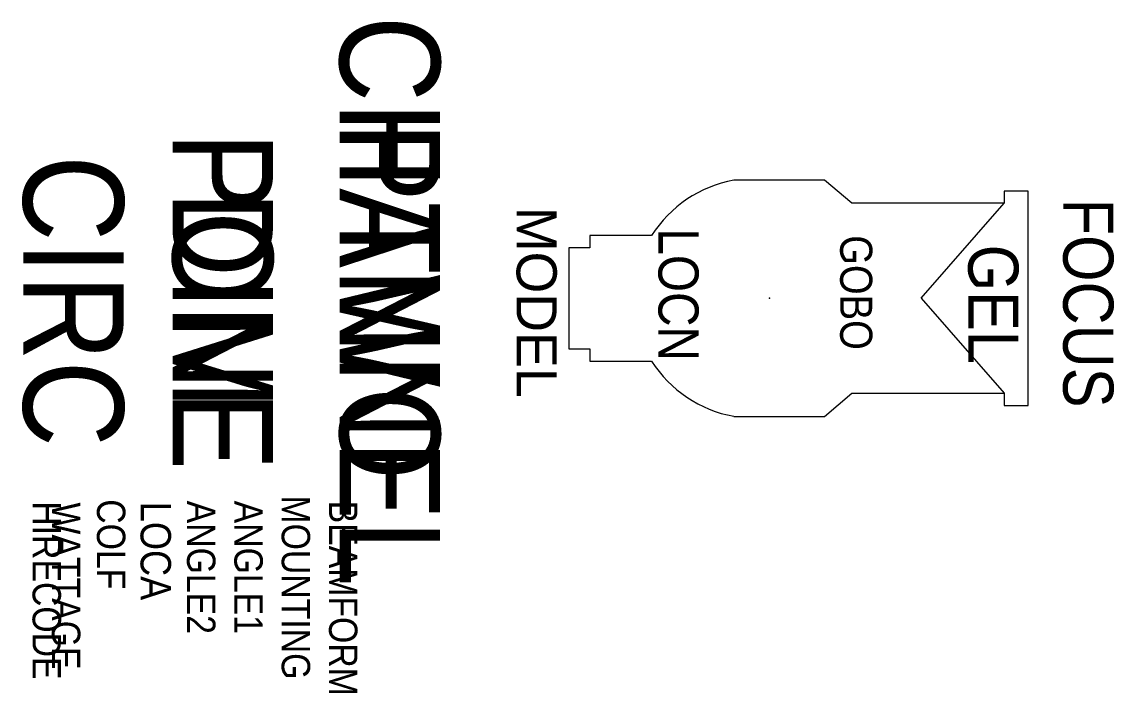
# Model space of a CAD drawing. Extents: x 1918 to 3007, y -2158 to -1488.
import ezdxf
from ezdxf.enums import TextEntityAlignment as Align

# ---------------------------------------------------------------- set-up
doc = ezdxf.new("R2010")
doc.units = 0
doc.header["$MEASUREMENT"] = 0
doc.layers.get('0').update_dxf_attribs({"linetype": 'CONTINUOUS'})
for name, color, linetype in [('CHANNEL', 3, 'CONTINUOUS'), ('CIRC', 6, 'CONTINUOUS'), ('DIMMER', 4, 'CONTINUOUS'), ('FOCUS', 2, 'CONTINUOUS'), ('GEL', 1, 'CONTINUOUS'), ('LANTERNS', 4, 'CONTINUOUS'), ('LOCATION', 7, 'CONTINUOUS'), ('MODEL', 6, 'CONTINUOUS'), ('PATCH', 5, 'CONTINUOUS'), ('PATCH2', 5, 'CONTINUOUS')]:
    doc.layers.add(name, color=color, linetype=linetype)

msp = doc.modelspace()

# ---------------------------------------------------------------- linework, layer by layer
at = {"color": 7, "linetype": 'CONTINUOUS'}
for p, q in [((2718.1, -1646.4), (2627.7, -1646.4)), ((2745.4, -1669.4), (2718.1, -1646.4)), ((2921.1, -1657.4), (2897.4, -1657.4)), ((2897.4, -1657.4), (2897.4, -1669.4)), ((2921.1, -1870.9), (2921.1, -1657.4)), ((2897.4, -1669.4), (2745.4, -1669.4)), ((2484.3, -1701.5), (2484.3, -1713.7)), ((2545.8, -1701.5), (2484.3, -1701.5)), ((2484.3, -1713.7), (2463.3, -1713.7)), ((2463.3, -1713.7), (2463.3, -1814.6)), ((2463.3, -1814.6), (2484.3, -1814.6)), ((2484.3, -1814.6), (2484.3, -1826.8)), ((2484.3, -1826.8), (2545.8, -1826.8)), ((2718.1, -1881.9), (2745.4, -1858.8)), ((2745.4, -1858.8), (2897.4, -1858.8)), ((2897.4, -1858.8), (2897.4, -1870.9)), ((2897.4, -1870.9), (2921.1, -1870.9)), ((2627.7, -1881.9), (2718.1, -1881.9))]:
    msp.add_line(p, q, dxfattribs=at)
for q in [(2897.4, -1669.4), (2897.4, -1858.8)]:
    msp.add_line((2814.4, -1764.1), q)
for centre, start, end in [((2649.8, -1767.7), 100.3431, 147.5257), ((2649.8, -1760.5), 212.4763, 259.6564)]:
    msp.add_arc(centre, 123.3, start, end, dxfattribs=at)
msp.add_point((2663.5, -1764.1), dxfattribs=at)

# ---------------------------------------------------------------- texts
at = {"layer": 'CHANNEL', "width": 0.89}
msp.add_attdef('CHANNEL', text='', height=100, rotation=270, dxfattribs=at).set_placement((2234.9, -1766.8), align=Align.CENTER)
at = {"layer": 'CIRC', "width": 0.89}
msp.add_attdef('CIRC', text='', height=100, rotation=270, dxfattribs=at).set_placement((1919.4, -1766.8), align=Align.CENTER)
at = {"layer": 'DIMMER', "width": 0.89}
msp.add_attdef('DIM', text='', height=100, rotation=270, dxfattribs=at).set_placement((2068.3, -1766), align=Align.CENTER)
at = {"layer": 'FOCUS', "color": 30, "width": 0.89}
msp.add_attdef('FOCUS', text='', height=50, rotation=270, dxfattribs=at).set_placement((2956.2, -1768.9), align=Align.CENTER)
at = {"layer": 'GEL', "width": 0.89}
for tag, height, p in [('GOBO', 32, (2733.8, -1758.4)), ('GEL', 50, (2861.5, -1770.2))]:
    msp.add_attdef(tag, text='', height=height, rotation=270, dxfattribs=at).set_placement(p, align=Align.CENTER)
at = {"layer": 'LANTERNS', "color": 0, "width": 0.89, "flags": 1}
for tag, p, s, height in [('HIRECODE', (1928.6, -1966.5), '', 28.3), ('WATTAGE', (1947.9, -1967.7, 0), '575', 28.3), ('COLF', (1992.8, -1964.5), 'N', 28.3), ('LOCA', (2036.3, -1967), '', 30.3), ('ANGLE2', (2082.6, -1965.9), '55', 28.3), ('ANGLE1', (2129.8, -1965.9), '55', 28.3), ('MOUNTING', (2177, -1960.7), 'STANDARD HOOK CLAMP', 28.305), ('BEAMFORM', (2224.2, -1965.9), 'C', 28.3)]:
    msp.add_attdef(tag, p, s, height=height, rotation=270, dxfattribs=at)
at = {"layer": 'LOCATION', "width": 0.89}
msp.add_attdef('LOCN', text='', height=40, rotation=270, dxfattribs=at).set_placement((2552.6, -1760.5), align=Align.CENTER)
at = {"layer": 'MODEL'}
msp.add_attdef('MODEL', text='4.5x6.5', height=40, rotation=270, dxfattribs=at).set_placement((2411.2, -1768.1), align=Align.CENTER)
at = {"layer": 'PATCH', "width": 0.89}
msp.add_attdef('PONE', text='', height=100, rotation=270, dxfattribs=at).set_placement((2068.3, -1766.8), align=Align.CENTER)
at = {"layer": 'PATCH2', "width": 0.89}
msp.add_attdef('PTWO', text='', height=100, rotation=270, dxfattribs=at).set_placement((2234.9, -1766.8), align=Align.CENTER)

doc.saveas('drawing.dxf')
